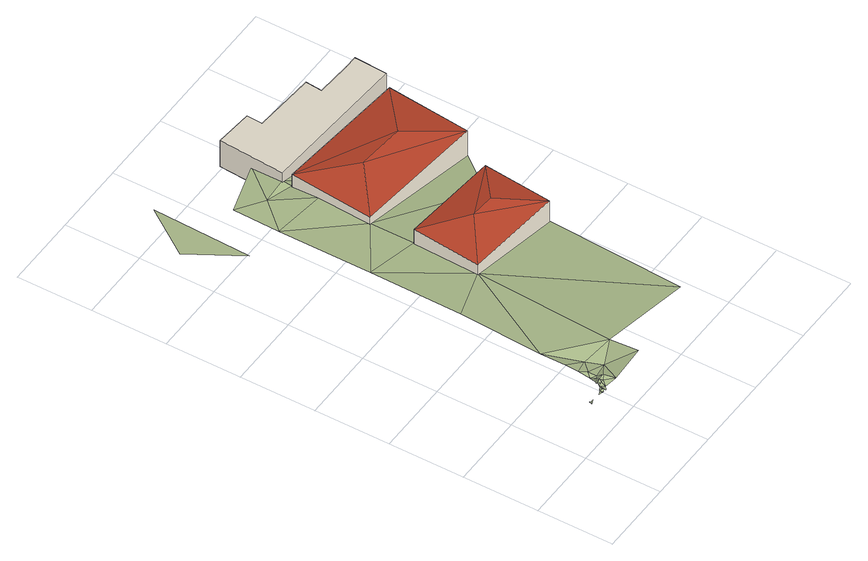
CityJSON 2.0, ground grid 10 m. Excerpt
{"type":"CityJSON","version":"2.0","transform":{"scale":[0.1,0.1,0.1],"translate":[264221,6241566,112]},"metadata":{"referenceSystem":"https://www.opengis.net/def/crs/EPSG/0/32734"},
"CityObjects":{
"building1":{"type":"Building","attributes":{"address":"39 Kylemore Road Universtity Estate Cape Town","building":"house","building:levels":1,"building_height":4.1,"roof_height":120.2,"ground_height":114.5,"plus_code":"4FRW3C6X+4M4"},"geometry":[{"type":"Solid","lod":"2","boundaries":[[[[0,1,2]],[[3,2,4]],[[4,2,1]],[[4,5,3]],[[5,4,0]],[[0,4,1]],[[6,7,3,5]],[[7,8,2,3]],[[8,9,0,2]],[[9,6,5,0]],[[9,8,7,6]]]],"semantics":{"surfaces":[{"type":"RoofSurface"},{"type":"WallSurface"},{"type":"GroundSurface"}],"values":[[0,0,0,0,0,0,1,1,1,1,2]]}}]},
"building2":{"type":"Building","attributes":{"address":"37 Kylemore Road Universtity Estate Cape Town","building":"house","building:levels":1,"building_height":4.1,"roof_height":118.4,"ground_height":112.9,"plus_code":"4FRW3C6X+5M5"},"geometry":[{"type":"Solid","lod":"2","boundaries":[[[[10,11,12]],[[13,14,15]],[[10,12,14]],[[10,14,13]],[[11,15,12]],[[12,15,14]],[[16,17,11,10]],[[17,18,15,11]],[[18,19,13,15]],[[19,16,10,13]],[[19,18,17,16]]]],"semantics":{"surfaces":[{"type":"RoofSurface"},{"type":"WallSurface"},{"type":"GroundSurface"}],"values":[[0,0,0,0,0,0,1,1,1,1,2]]}}]},
"building3":{"type":"Building","attributes":{"address":"35 Kylemore Road Universtity Estate Cape Town","building":"house","building:levels":1,"building_height":4.1,"roof_height":117.6,"ground_height":112.4,"plus_code":"4FRW3C6X+6M5"},"geometry":[{"type":"Solid","lod":"1","boundaries":[[[[20,21,22,23]],[[21,24,25,22]],[[24,26,27,25]],[[26,28,29,27]],[[28,30,31,29]],[[30,32,33,31]],[[32,34,35,33]],[[34,36,37,35]],[[36,20,23,37]],[[23,22,25,27,29,31,33,35,37]],[[36,34,32,30,28,26,24,21,20]]]]}]},
"terrain1":{"type":"TINRelief","geometry":[{"type":"CompositeSurface","lod":"1","boundaries":[[[38,39,40]],[[39,41,40]],[[42,43,44]],[[43,45,44]],[[43,46,45]],[[46,47,45]],[[48,47,46]],[[49,50,46]],[[51,48,46]],[[46,50,51]],[[51,50,52]],[[51,52,53]],[[52,54,53]],[[50,55,52]],[[52,56,54]],[[56,57,54]],[[57,56,58]],[[52,55,56]],[[55,50,59]],[[58,60,61]],[[58,56,60]],[[60,62,61]],[[60,63,62]],[[64,56,55]],[[64,60,56]],[[65,63,60]],[[64,55,59]],[[65,60,64]],[[65,66,63]],[[63,66,67]],[[68,64,59]],[[68,65,64]],[[67,66,69]],[[65,68,66]],[[67,69,70]],[[69,66,68]],[[71,70,69]],[[68,59,72]],[[71,69,73]],[[68,73,69]],[[68,72,73]],[[74,71,73]],[[71,74,75]],[[74,76,75]],[[77,78,79]],[[73,80,74]],[[74,81,76]],[[82,83,76]],[[81,82,76]],[[84,83,85]],[[83,82,86]],[[80,87,74]],[[86,85,83]],[[84,85,88]],[[82,81,9]],[[86,89,85]],[[89,90,85]],[[85,90,88]],[[91,90,89]],[[90,91,92]],[[91,93,92]],[[93,94,92]],[[82,9,95]],[[94,93,96]],[[94,96,97]],[[98,97,96]],[[98,99,97]],[[99,98,100]],[[99,100,101]]]}]}
},
"vertices":[
[285,318,66],[233,277,79],[276,226,66],[145,238,66],[201,279,79],[154,330,66],[154,330,25],[145,238,25],[276,226,25],[285,318,25],
[168,503,50],[157,391,50],[217,438,63],[346,486,50],[281,433,63],[335,374,50],[168,503,9],[157,391,9],[335,374,9],[346,486,9],
[175,604,4],[169,516,4],[169,516,45],[175,604,45],[368,504,4],[368,504,45],[370,548,4],[370,548,45],[352,548,4],[352,548,45],[305,551,4],[305,551,45],[307,573,4],[307,573,45],[224,579,4],[224,579,45],[225,600,4],[225,600,45],
[16,5,78],[15,1,78],[18,4,78],[21,4,78],[34,4,76],[40,2,76],[37,5,76],[39,6,76],[45,5,76],[41,8,76],[44,9,76],[44,1,76],[49,5,76],[46,11,76],[52,12,76],[47,13,76],[49,15,76],[56,13,76],[55,17,76],[51,18,72],[52,20,72],[67,2,76],[57,23,72],[53,22,72],[53,25,72],[54,28,72],[64,17,76],[61,25,72],[61,36,72],[56,46,72],[85,30,67],[77,51,67],[57,64,72],[61,100,67],[120,6,74],[123,47,67],[145,238,52],[74,215,59],[86,345,46],[43,480,36],[55,616,27],[7,550,32],[256,37,46],[154,330,45],[157,391,41],[97,475,33],[103,540,28],[133,514,32],[164,463,38],[276,226,34],[172,560,28],[168,503,32],[169,516,32],[187,501,26],[194,515,26],[207,499,26],[219,513,26],[335,374,12],[237,496,18],[244,511,18],[266,493,18],[268,510,18],[306,490,12],[318,507,12]
]}
